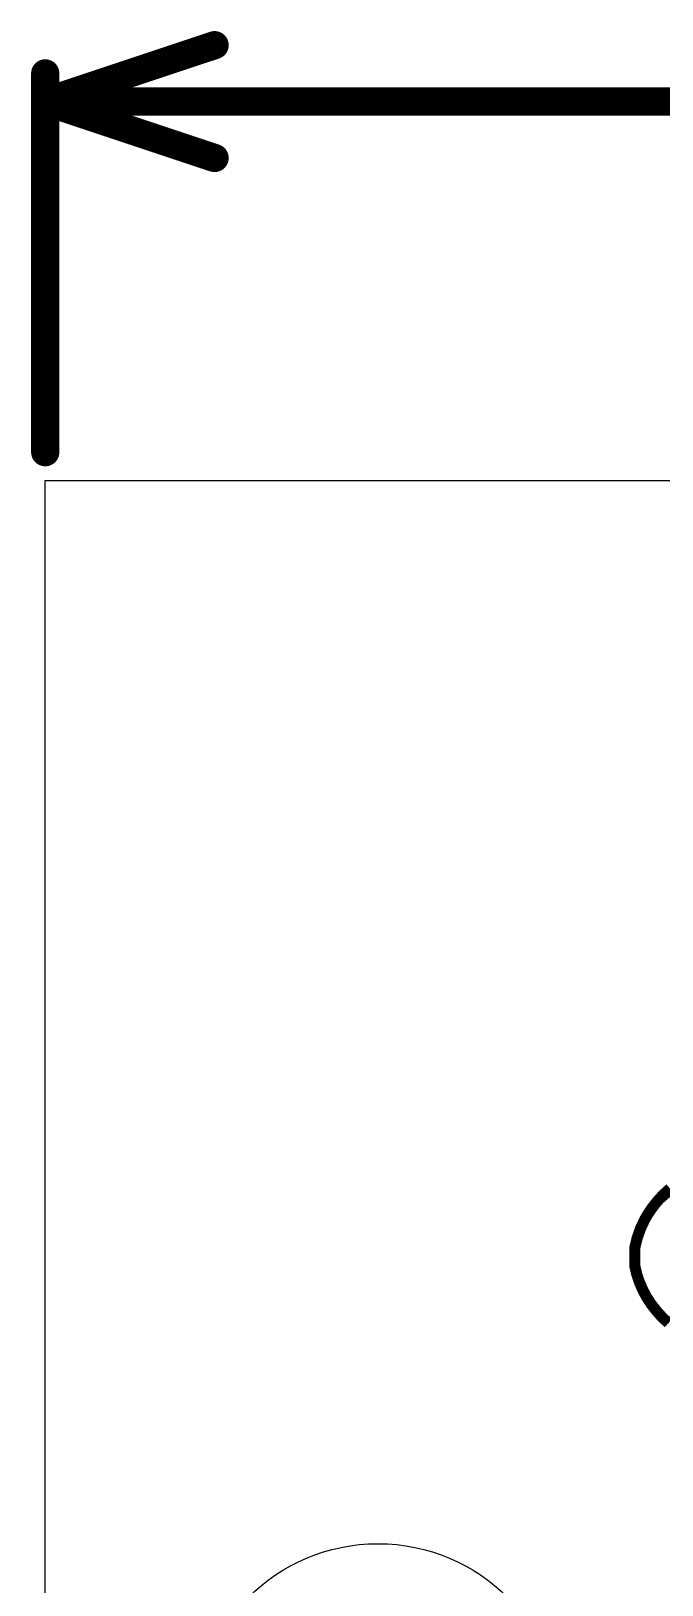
# Model space of a CAD drawing. Header units: millimetres. Extents: x 34 to 168, y 52 to 76.
# Drawn here: x 33.84 to 39.51, y 62.34 to 76.34 of the extents above; entities that cross this region are included whole.
import ezdxf

# ---------------------------------------------------------------- set-up
doc = ezdxf.new("R2010")
doc.units = ezdxf.units.MM
doc.layers.add('Mechanical1', color=6, linetype='Continuous')
doc.layers.add('TopOverlay', color=2, linetype='Continuous')

msp = doc.modelspace()

# ---------------------------------------------------------------- linework, layer by layer
at = {"layer": 'Mechanical1', "const_width": 0.254}
for points in [[(33.962, 75.7), (35.486, 76.208)], [(33.962, 72.542), (33.962, 75.954)], [(33.962, 75.7), (93.287, 75.7)], [(33.962, 75.7), (35.486, 75.192)]]:
    msp.add_lwpolyline(points, dxfattribs=at)
at = {"layer": 'Mechanical1', "const_width": 0.127}
for points in [[(35.423, 76.208, 1), (35.55, 76.208, 1)], [(33.899, 75.954, 1), (34.026, 75.954, 1)], [(33.899, 75.7, 1), (34.026, 75.7, 1)], [(33.899, 75.7, 1), (34.026, 75.7, 1)], [(33.899, 75.7, 1), (34.026, 75.7, 1)], [(35.423, 75.192, 1), (35.55, 75.192, 1)], [(33.899, 72.542, 1), (34.026, 72.542, 1)]]:
    msp.add_lwpolyline(points, format="xyb", close=True, dxfattribs=at)
at = {"layer": 'Mechanical1'}
for points in [[(33.962, 72.288), (162.362, 72.288)], [(33.962, 72.288), (33.962, 72.288)], [(33.962, 52.308), (33.962, 72.288)]]:
    msp.add_lwpolyline(points, dxfattribs=at)
msp.add_lwpolyline([(33.962, 72.288, 1), (33.962, 72.288, 1)], format="xyb", close=True, dxfattribs=at)
msp.add_lwpolyline([(33.962, 72.288, 1), (33.962, 72.288, 1)], format="xyb", close=True, dxfattribs=at)
msp.add_lwpolyline([(33.962, 72.288, 1), (33.962, 72.288, 1)], format="xyb", close=True, dxfattribs=at)
msp.add_lwpolyline([(33.962, 72.288, 1), (33.962, 72.288, 1)], format="xyb", close=True, dxfattribs=at)
msp.add_lwpolyline([(35.307, 61.062, -1), (38.607, 61.062)], format="xyb", dxfattribs=at)
at = {"layer": 'TopOverlay'}
for p, q in [((39.3, 65.6), (40, 66.2)), ((39.3, 65), (39.3, 65.6)), ((39.459, 64.841), (39.3, 65)), ((39.459, 64.813), (39.459, 64.841)), ((39.57, 64.699), (39.459, 64.813))]:
    msp.add_line(p, q, dxfattribs=at)
at = {"layer": 'TopOverlay', "const_width": 0.1}
for points in [[(39.514, 65.844, -0.02036), (39.585, 65.91)], [(39.355, 65.628, -0.049155), (39.453, 65.775)], [(39.453, 65.775, -0.022406), (39.514, 65.844)], [(39.268, 65.38, -0.073137), (39.355, 65.628)], [(39.459, 64.813, -0.12791), (39.268, 65.211)], [(39.57, 64.699, -0.036594), (39.459, 64.813)]]:
    msp.add_lwpolyline(points, format="xyb", dxfattribs=at)
at = {"layer": 'TopOverlay', "const_width": 0.05}
for points in [[(39.428, 65.775, 1), (39.478, 65.775, 1)], [(39.428, 65.775, 1), (39.478, 65.775, 1)], [(39.489, 65.844, 1), (39.539, 65.844, 1)], [(39.489, 65.844, 1), (39.539, 65.844, 1)], [(39.33, 65.628, 1), (39.38, 65.628, 1)], [(39.33, 65.628, 1), (39.38, 65.628, 1)], [(39.243, 65.38, 1), (39.293, 65.38, 1)], [(39.243, 65.38, 1), (39.293, 65.38, 1)], [(39.243, 65.38, 1), (39.293, 65.38, 1)], [(39.243, 65.211, 1), (39.293, 65.211, 1)], [(39.243, 65.211, 1), (39.293, 65.211, 1)], [(39.243, 65.211, 1), (39.293, 65.211, 1)], [(39.434, 64.813, 1), (39.484, 64.813, 1)], [(39.434, 64.813, 1), (39.484, 64.813, 1)]]:
    msp.add_lwpolyline(points, format="xyb", close=True, dxfattribs=at)
at = {"layer": 'TopOverlay', "const_width": 0.1}
msp.add_lwpolyline([(39.268, 65.38), (39.268, 65.211)], dxfattribs=at)
msp.add_lwpolyline([(39.268, 65.38), (39.268, 65.211)], dxfattribs=at)

doc.saveas('drawing.dxf')
